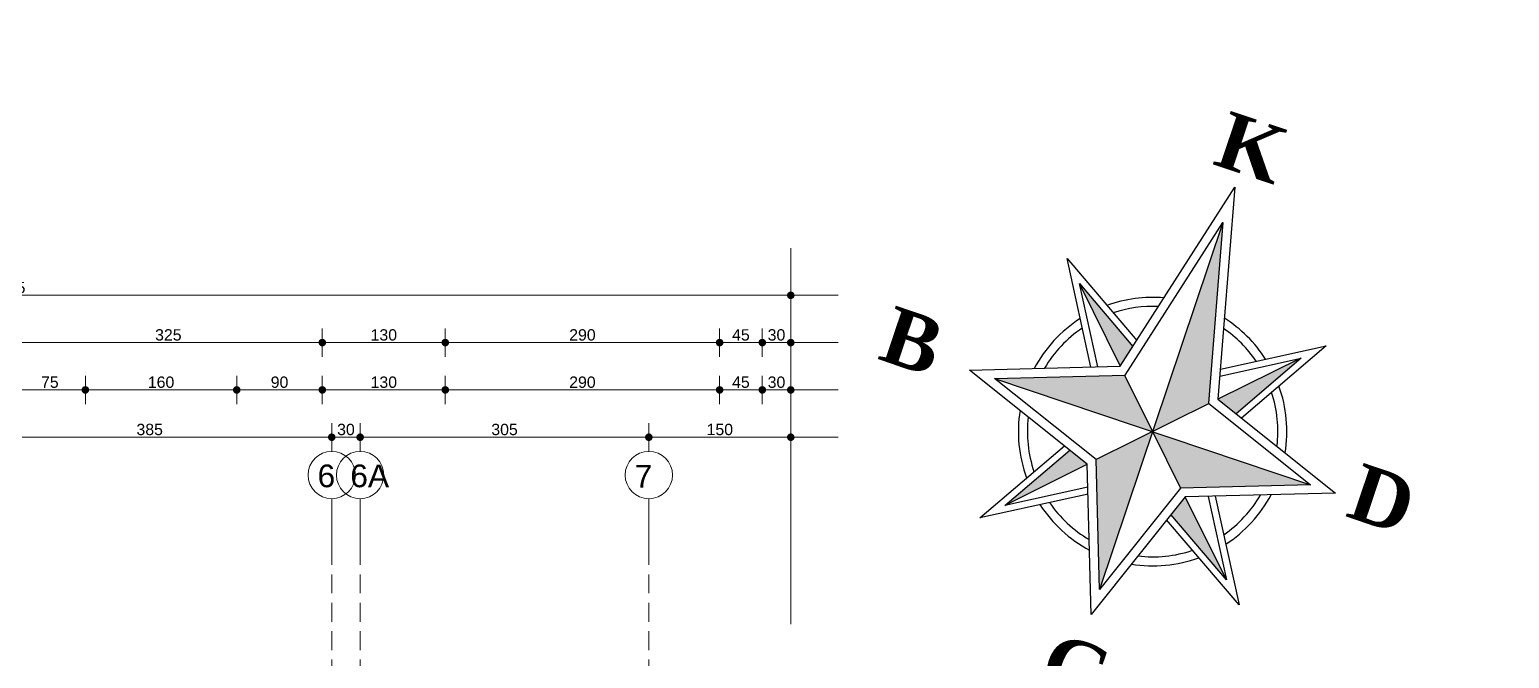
# Model space of a CAD drawing. Header units: millimetres. Extents: x 38129 to 72024, y -56282 to 16512.
# Drawn here: x 54813 to 56377, y -43023 to -42358 of the extents above; entities that cross this region are included whole.
import ezdxf

# ---------------------------------------------------------------- set-up
doc = ezdxf.new("R2010")
doc.units = ezdxf.units.MM
doc.linetypes.add('HIDDEN', pattern=[0.375, 0.25, -0.125])
for name, color, linetype, lineweight in [('AKS', 55, 'HIDDEN', 0), ('DIŞÖLÇÜ', 37, 'Continuous', 0), ('DÖŞEME', 4, 'Continuous', 15), ('dışölçü', 32, 'Continuous', 25)]:
    doc.layers.add(name, color=color, linetype=linetype, lineweight=lineweight)
doc.styles.add('icdisolcu_yazi', font='arial.ttf')
doc.styles.add('MALİ1', font='timesbd.ttf')
doc.styles.get("Standard").update_dxf_attribs({"font": 'arial.ttf'})
doc.dimstyles.new('İç Ölçü', dxfattribs={"dimtxt": 12, "dimasz": 8, "dimexe": 5, "dimexo": 0, "dimgap": 2, "dimtad": 1, "dimdec": 0, "dimzin": 12, "dimdsep": 46, "dimtxsty": 'icdisolcu_yazi', "dimblk": 'DOT', "dimcen": 8, "dimdle": 5, "dimclrd": 256, "dimclre": 256, "dimclrt": 7, "dimadec": 0, "dimazin": 3, "dimtfac": 1, "dimtdec": 0, "dimtix": 1, "dimtmove": 2, "dimatfit": 3, "dimldrblk": 'DOT', "dimfxl": 0, "dimtolj": 1, "dimtzin": 0, "dimlwd": -1, "dimlwe": -1, "dimarcsym": 0})

# ---------------------------------------------------------------- blocks, each defined once
blk = doc.blocks.new('KUZEY İŞARETİ')
at = {"layer": 'DÖŞEME'}
h = blk.add_hatch(color=256, dxfattribs=at)
h.paths.add_polyline_path([(0, -74.01), (-19.77, -19.77), (0, 0)])
h.paths.add_polyline_path([(74.01, 0), (19.77, -19.77), (0, 0)])
h.paths.add_polyline_path([(19.59, 19.59), (0, 0), (0, 97.96)])
h.paths.add_polyline_path([(-74.01, 0), (-19.77, 19.77), (0, 0)])
h = blk.add_hatch(color=256, dxfattribs=at)
h.paths.add_polyline_path([(-51.67, -51.83), (-32.27, -19.48), (-22.9, -22.9)])
h.paths.add_polyline_path([(51.84, -51.76), (19.46, -32.33), (22.9, -22.9)])
h.paths.add_polyline_path([(32.6, 19.36), (22.9, 22.9), (52.03, 51.88), (52.15, 51.95)])
h.paths.add_polyline_path([(-22.9, 22.9), (-51.67, 51.83), (-51.75, 51.95), (-20.35, 33.11)])
for p, q in [((0, 97.96), (0, -74.01)), ((-51.67, 51.83), (-22.9, 22.9)), ((52.03, 51.88), (22.9, 22.9)), ((19.77, 19.77), (-19.77, -19.77)), ((-19.77, 19.77), (0, 0)), ((-74.01, 0), (74.01, 0)), ((0, 0), (19.77, -19.77)), ((-51.67, -51.83), (-22.9, -22.9)), ((51.84, -51.76), (22.9, -22.9))]:
    blk.add_line(p, q)
for points in [[(-22.9, 22.9), (0, 114.49), (22.9, 22.9), (85.73, 0), (22.9, -22.9), (0, -85.73), (-22.9, -22.9), (-85.73, 0)], [(-19.52, 19.86), (0, 97.96), (19.52, 19.86), (74.01, 0), (19.77, -19.77), (0, -74.01), (-19.77, -19.77), (-74.01, 0)]]:
    blk.add_lwpolyline(points, close=True)
for points in [[(-35.15, 18.44), (-60.52, 60.72), (-19.58, 36.16)], [(19.64, 35.95), (60.92, 60.72), (35.48, 18.31)], [(-32.27, 19.48), (-51.75, 51.95), (-20.35, 33.11)], [(20.4, 32.9), (52.15, 51.95), (32.6, 19.36)], [(-18.34, -35.41), (-60.52, -60.72), (-35.15, -18.44)], [(-19.39, -32.53), (-51.75, -51.95), (-32.27, -19.48)], [(35.48, -18.31), (60.92, -60.72), (18.41, -35.21)], [(32.6, -19.36), (52.15, -51.95), (19.46, -32.33)]]:
    blk.add_lwpolyline(points)
for radius, start, end in [(59.62, 103.72159, 128.48425), (55.61, 105.91894, 126.92698), (59.62, 51.30105, 76.27841), (55.61, 52.84041, 74.08106), (59.62, 141.22955, 170.53007), (55.61, 142.76296, 168.1645), (55.61, 11.8355, 36.84936), (59.62, 9.46993, 38.41262), (59.62, 189.46993, 218.77045), (55.61, 191.8355, 217.23704), (55.61, 323.15064, 348.1645), (59.62, 321.58738, 350.53007), (55.61, 233.07302, 258.1645), (55.61, 281.8355, 307.15959), (59.62, 231.51575, 260.53007), (59.62, 279.46993, 308.69895)]:
    blk.add_arc((0, 0), radius, start, end)
at = {"style": 'MALİ1'}
for s, p in [('K', (-13.15, 121.07)), ('B', (-126.55, -8.33)), ('D', (92.59, -8.33)), ('G', (-13.15, -123.15))]:
    blk.add_text(s, height=25, dxfattribs=at).set_placement(p)
blk = doc.blocks.new('_Dot')
at = {"color": 0, "lineweight": -2}
blk.add_line((-0.5, 0), (-1, 0), dxfattribs=at)
at = {"color": 0, "lineweight": 30, "const_width": 0.5}
blk.add_lwpolyline([(-0.25, 0, 1), (0.25, 0, 1)], format="xyb", close=True, dxfattribs=at)
blk = doc.blocks.new('*D1873')
at = {"layer": 'Defpoints', "color": 0, "lineweight": 120, "transparency": 16777216}
for p in [(54747.8, -42788.7), (55132.6, -42788.7), (55132.6, -42788.7)]:
    blk.add_point(p, dxfattribs=at)
at = {"layer": 'DIŞÖLÇÜ', "transparency": 16777216}
for p, q in [((54747.8, -42788.7), (54747.8, -42783.7)), ((55132.6, -42788.7), (55132.6, -42783.7))]:
    blk.add_line(p, q, dxfattribs=at)
at = {"layer": 'DIŞÖLÇÜ', "linetype": 'Continuous', "transparency": 16777216}
blk.add_line((54755.8, -42788.7), (55124.6, -42788.7), dxfattribs=at)
at = {"layer": 'DIŞÖLÇÜ', "transparency": 16777216, "xscale": 8, "yscale": 8, "zscale": 8, "rotation": 180}
blk.add_blockref('_Dot', (54747.8, -42788.7), dxfattribs=at)
at = {"layer": 'DIŞÖLÇÜ', "transparency": 16777216, "xscale": 8, "yscale": 8, "zscale": 8}
blk.add_blockref('_Dot', (55132.6, -42788.7), dxfattribs=at)
at = {"layer": 'DIŞÖLÇÜ', "color": 7, "transparency": 16777216, "insert": (54940.2, -42780.6), "char_height": 12, "attachment_point": 5, "style": 'icdisolcu_yazi'}
blk.add_mtext('\\A1;385', dxfattribs=at)
blk = doc.blocks.new('*D1874')
at = {"layer": 'Defpoints', "color": 0, "lineweight": 120, "transparency": 16777216}
for p in [(55162.6, -42788.7), (55467.7, -42788.7), (55467.7, -42788.7)]:
    blk.add_point(p, dxfattribs=at)
at = {"layer": 'DIŞÖLÇÜ', "transparency": 16777216}
for p, q in [((55162.6, -42788.7), (55162.6, -42783.7)), ((55467.7, -42788.7), (55467.7, -42783.7))]:
    blk.add_line(p, q, dxfattribs=at)
at = {"layer": 'DIŞÖLÇÜ', "linetype": 'Continuous', "transparency": 16777216}
blk.add_line((55170.6, -42788.7), (55459.7, -42788.7), dxfattribs=at)
at = {"layer": 'DIŞÖLÇÜ', "transparency": 16777216, "xscale": 8, "yscale": 8, "zscale": 8, "rotation": 180}
blk.add_blockref('_Dot', (55162.6, -42788.7), dxfattribs=at)
at = {"layer": 'DIŞÖLÇÜ', "transparency": 16777216, "xscale": 8, "yscale": 8, "zscale": 8}
blk.add_blockref('_Dot', (55467.7, -42788.7), dxfattribs=at)
at = {"layer": 'DIŞÖLÇÜ', "color": 7, "transparency": 16777216, "insert": (55315.2, -42780.6), "char_height": 12, "attachment_point": 5, "style": 'icdisolcu_yazi'}
blk.add_mtext('\\A1;305', dxfattribs=at)
blk = doc.blocks.new('*D1875')
at = {"layer": 'Defpoints', "color": 0, "lineweight": 120, "transparency": 16777216}
for p in [(55467.7, -42788.7), (55617.7, -42788.7), (55617.7, -42788.7)]:
    blk.add_point(p, dxfattribs=at)
at = {"layer": 'DIŞÖLÇÜ', "transparency": 16777216}
for p, q in [((55467.7, -42788.7), (55467.7, -42783.7)), ((55617.7, -42788.7), (55617.7, -42783.7))]:
    blk.add_line(p, q, dxfattribs=at)
at = {"layer": 'DIŞÖLÇÜ', "linetype": 'Continuous', "transparency": 16777216}
blk.add_line((55475.7, -42788.7), (55609.7, -42788.7), dxfattribs=at)
at = {"layer": 'DIŞÖLÇÜ', "transparency": 16777216, "xscale": 8, "yscale": 8, "zscale": 8, "rotation": 180}
blk.add_blockref('_Dot', (55467.7, -42788.7), dxfattribs=at)
at = {"layer": 'DIŞÖLÇÜ', "transparency": 16777216, "xscale": 8, "yscale": 8, "zscale": 8}
blk.add_blockref('_Dot', (55617.7, -42788.7), dxfattribs=at)
at = {"layer": 'DIŞÖLÇÜ', "color": 7, "transparency": 16777216, "insert": (55542.7, -42780.6), "char_height": 12, "attachment_point": 5, "style": 'icdisolcu_yazi'}
blk.add_mtext('\\A1;150', dxfattribs=at)
blk = doc.blocks.new('*D1910')
at = {"layer": 'Defpoints', "color": 0, "lineweight": 120, "transparency": 16777216}
for p in [(54797.2, -42738.7), (54872.2, -42738.7), (54872.2, -42738.7)]:
    blk.add_point(p, dxfattribs=at)
at = {"layer": 'DIŞÖLÇÜ', "transparency": 16777216}
for p, q in [((54797.2, -42738.7), (54797.2, -42733.7)), ((54872.2, -42738.7), (54872.2, -42733.7))]:
    blk.add_line(p, q, dxfattribs=at)
at = {"layer": 'DIŞÖLÇÜ', "linetype": 'Continuous', "transparency": 16777216}
blk.add_line((54805.2, -42738.7), (54864.2, -42738.7), dxfattribs=at)
at = {"layer": 'DIŞÖLÇÜ', "transparency": 16777216, "xscale": 8, "yscale": 8, "zscale": 8, "rotation": 180}
blk.add_blockref('_Dot', (54797.2, -42738.7), dxfattribs=at)
at = {"layer": 'DIŞÖLÇÜ', "transparency": 16777216, "xscale": 8, "yscale": 8, "zscale": 8}
blk.add_blockref('_Dot', (54872.2, -42738.7), dxfattribs=at)
at = {"layer": 'DIŞÖLÇÜ', "color": 7, "transparency": 16777216, "insert": (54834.7, -42730.6), "char_height": 12, "attachment_point": 5, "style": 'icdisolcu_yazi'}
blk.add_mtext('\\A1;75', dxfattribs=at)
blk = doc.blocks.new('*D1911')
at = {"layer": 'Defpoints', "color": 0, "lineweight": 120, "transparency": 16777216}
for p in [(54872.2, -42738.7), (55032.2, -42738.7), (55032.2, -42738.7)]:
    blk.add_point(p, dxfattribs=at)
at = {"layer": 'DIŞÖLÇÜ', "transparency": 16777216}
for p, q in [((54872.2, -42738.7), (54872.2, -42733.7)), ((55032.2, -42738.7), (55032.2, -42733.7))]:
    blk.add_line(p, q, dxfattribs=at)
at = {"layer": 'DIŞÖLÇÜ', "linetype": 'Continuous', "transparency": 16777216}
blk.add_line((54880.2, -42738.7), (55024.2, -42738.7), dxfattribs=at)
at = {"layer": 'DIŞÖLÇÜ', "transparency": 16777216, "xscale": 8, "yscale": 8, "zscale": 8, "rotation": 180}
blk.add_blockref('_Dot', (54872.2, -42738.7), dxfattribs=at)
at = {"layer": 'DIŞÖLÇÜ', "transparency": 16777216, "xscale": 8, "yscale": 8, "zscale": 8}
blk.add_blockref('_Dot', (55032.2, -42738.7), dxfattribs=at)
at = {"layer": 'DIŞÖLÇÜ', "color": 7, "transparency": 16777216, "insert": (54952.2, -42730.6), "char_height": 12, "attachment_point": 5, "style": 'icdisolcu_yazi'}
blk.add_mtext('\\A1;160', dxfattribs=at)
blk = doc.blocks.new('*D1912')
at = {"layer": 'Defpoints', "color": 0, "lineweight": 120, "transparency": 16777216}
for p in [(55032.2, -42738.7), (55122.6, -42738.7), (55122.6, -42738.7)]:
    blk.add_point(p, dxfattribs=at)
at = {"layer": 'DIŞÖLÇÜ', "transparency": 16777216}
for p, q in [((55032.2, -42738.7), (55032.2, -42733.7)), ((55122.6, -42738.7), (55122.6, -42733.7))]:
    blk.add_line(p, q, dxfattribs=at)
at = {"layer": 'DIŞÖLÇÜ', "linetype": 'Continuous', "transparency": 16777216}
blk.add_line((55040.2, -42738.7), (55114.6, -42738.7), dxfattribs=at)
at = {"layer": 'DIŞÖLÇÜ', "transparency": 16777216, "xscale": 8, "yscale": 8, "zscale": 8, "rotation": 180}
blk.add_blockref('_Dot', (55032.2, -42738.7), dxfattribs=at)
at = {"layer": 'DIŞÖLÇÜ', "transparency": 16777216, "xscale": 8, "yscale": 8, "zscale": 8}
blk.add_blockref('_Dot', (55122.6, -42738.7), dxfattribs=at)
at = {"layer": 'DIŞÖLÇÜ', "color": 7, "transparency": 16777216, "insert": (55077.4, -42730.6), "char_height": 12, "attachment_point": 5, "style": 'icdisolcu_yazi'}
blk.add_mtext('\\A1;90', dxfattribs=at)
blk = doc.blocks.new('*D1913')
at = {"layer": 'Defpoints', "color": 0, "lineweight": 120, "transparency": 16777216}
for p in [(55122.6, -42738.7), (55252.6, -42738.7), (55252.6, -42738.7)]:
    blk.add_point(p, dxfattribs=at)
at = {"layer": 'DIŞÖLÇÜ', "transparency": 16777216}
for p, q in [((55122.6, -42738.7), (55122.6, -42733.7)), ((55252.6, -42738.7), (55252.6, -42733.7))]:
    blk.add_line(p, q, dxfattribs=at)
at = {"layer": 'DIŞÖLÇÜ', "linetype": 'Continuous', "transparency": 16777216}
blk.add_line((55130.6, -42738.7), (55244.6, -42738.7), dxfattribs=at)
at = {"layer": 'DIŞÖLÇÜ', "transparency": 16777216, "xscale": 8, "yscale": 8, "zscale": 8, "rotation": 180}
blk.add_blockref('_Dot', (55122.6, -42738.7), dxfattribs=at)
at = {"layer": 'DIŞÖLÇÜ', "transparency": 16777216, "xscale": 8, "yscale": 8, "zscale": 8}
blk.add_blockref('_Dot', (55252.6, -42738.7), dxfattribs=at)
at = {"layer": 'DIŞÖLÇÜ', "color": 7, "transparency": 16777216, "insert": (55187.6, -42730.6), "char_height": 12, "attachment_point": 5, "style": 'icdisolcu_yazi'}
blk.add_mtext('\\A1;130', dxfattribs=at)
blk = doc.blocks.new('*D1914')
at = {"layer": 'Defpoints', "color": 0, "lineweight": 120, "transparency": 16777216}
for p in [(55252.6, -42738.7), (55542.5, -42738.7), (55542.5, -42738.7)]:
    blk.add_point(p, dxfattribs=at)
at = {"layer": 'DIŞÖLÇÜ', "transparency": 16777216}
for p, q in [((55252.6, -42738.7), (55252.6, -42733.7)), ((55542.5, -42738.7), (55542.5, -42733.7))]:
    blk.add_line(p, q, dxfattribs=at)
at = {"layer": 'DIŞÖLÇÜ', "linetype": 'Continuous', "transparency": 16777216}
blk.add_line((55260.6, -42738.7), (55534.5, -42738.7), dxfattribs=at)
at = {"layer": 'DIŞÖLÇÜ', "transparency": 16777216, "xscale": 8, "yscale": 8, "zscale": 8, "rotation": 180}
blk.add_blockref('_Dot', (55252.6, -42738.7), dxfattribs=at)
at = {"layer": 'DIŞÖLÇÜ', "transparency": 16777216, "xscale": 8, "yscale": 8, "zscale": 8}
blk.add_blockref('_Dot', (55542.5, -42738.7), dxfattribs=at)
at = {"layer": 'DIŞÖLÇÜ', "color": 7, "transparency": 16777216, "insert": (55397.5, -42730.6), "char_height": 12, "attachment_point": 5, "style": 'icdisolcu_yazi'}
blk.add_mtext('\\A1;290', dxfattribs=at)
blk = doc.blocks.new('*D1915')
at = {"layer": 'Defpoints', "color": 0, "lineweight": 120, "transparency": 16777216}
for p in [(55542.5, -42738.7), (55587.6, -42738.7), (55587.6, -42738.7)]:
    blk.add_point(p, dxfattribs=at)
at = {"layer": 'DIŞÖLÇÜ', "transparency": 16777216}
for p, q in [((55542.5, -42738.7), (55542.5, -42733.7)), ((55587.6, -42738.7), (55587.6, -42733.7))]:
    blk.add_line(p, q, dxfattribs=at)
at = {"layer": 'DIŞÖLÇÜ', "linetype": 'Continuous', "transparency": 16777216}
blk.add_line((55550.5, -42738.7), (55579.6, -42738.7), dxfattribs=at)
at = {"layer": 'DIŞÖLÇÜ', "transparency": 16777216, "xscale": 8, "yscale": 8, "zscale": 8, "rotation": 180}
blk.add_blockref('_Dot', (55542.5, -42738.7), dxfattribs=at)
at = {"layer": 'DIŞÖLÇÜ', "transparency": 16777216, "xscale": 8, "yscale": 8, "zscale": 8}
blk.add_blockref('_Dot', (55587.6, -42738.7), dxfattribs=at)
at = {"layer": 'DIŞÖLÇÜ', "color": 7, "transparency": 16777216, "insert": (55565, -42730.6), "char_height": 12, "attachment_point": 5, "style": 'icdisolcu_yazi'}
blk.add_mtext('\\A1;45', dxfattribs=at)
blk = doc.blocks.new('*D1916')
at = {"layer": 'Defpoints', "color": 0, "lineweight": 120, "transparency": 16777216}
for p in [(55587.6, -42738.7), (55617.7, -42738.7), (55617.7, -42738.7)]:
    blk.add_point(p, dxfattribs=at)
at = {"layer": 'DIŞÖLÇÜ', "transparency": 16777216}
for p, q in [((55587.6, -42738.7), (55587.6, -42733.7)), ((55617.7, -42738.7), (55617.7, -42733.7))]:
    blk.add_line(p, q, dxfattribs=at)
at = {"layer": 'DIŞÖLÇÜ', "linetype": 'Continuous', "transparency": 16777216}
blk.add_line((55595.6, -42738.7), (55609.7, -42738.7), dxfattribs=at)
at = {"layer": 'DIŞÖLÇÜ', "transparency": 16777216, "xscale": 8, "yscale": 8, "zscale": 8, "rotation": 180}
blk.add_blockref('_Dot', (55587.6, -42738.7), dxfattribs=at)
at = {"layer": 'DIŞÖLÇÜ', "transparency": 16777216, "xscale": 8, "yscale": 8, "zscale": 8}
blk.add_blockref('_Dot', (55617.7, -42738.7), dxfattribs=at)
at = {"layer": 'DIŞÖLÇÜ', "color": 7, "transparency": 16777216, "insert": (55602.6, -42730.6), "char_height": 12, "attachment_point": 5, "style": 'icdisolcu_yazi'}
blk.add_mtext('\\A1;30', dxfattribs=at)
blk = doc.blocks.new('*D1917')
at = {"layer": 'Defpoints', "color": 0, "lineweight": 120, "transparency": 16777216}
for p in [(55587.6, -42688.7), (55587.6, -42688.7), (55617.7, -42688.7)]:
    blk.add_point(p, dxfattribs=at)
at = {"layer": 'DIŞÖLÇÜ', "transparency": 16777216}
for p, q in [((55587.6, -42688.7), (55587.6, -42683.7)), ((55617.7, -42688.7), (55617.7, -42683.7))]:
    blk.add_line(p, q, dxfattribs=at)
at = {"layer": 'DIŞÖLÇÜ', "linetype": 'Continuous', "transparency": 16777216}
blk.add_line((55609.7, -42688.7), (55595.6, -42688.7), dxfattribs=at)
at = {"layer": 'DIŞÖLÇÜ', "transparency": 16777216, "xscale": 8, "yscale": 8, "zscale": 8, "rotation": 180}
blk.add_blockref('_Dot', (55587.6, -42688.7), dxfattribs=at)
at = {"layer": 'DIŞÖLÇÜ', "transparency": 16777216, "xscale": 8, "yscale": 8, "zscale": 8}
blk.add_blockref('_Dot', (55617.7, -42688.7), dxfattribs=at)
at = {"layer": 'DIŞÖLÇÜ', "color": 7, "transparency": 16777216, "insert": (55602.6, -42680.6), "char_height": 12, "attachment_point": 5, "style": 'icdisolcu_yazi'}
blk.add_mtext('\\A1;30', dxfattribs=at)
blk = doc.blocks.new('*D1918')
at = {"layer": 'Defpoints', "color": 0, "lineweight": 120, "transparency": 16777216}
for p in [(55542.5, -42688.7), (55542.5, -42688.7), (55587.6, -42688.7)]:
    blk.add_point(p, dxfattribs=at)
at = {"layer": 'DIŞÖLÇÜ', "transparency": 16777216}
for p, q in [((55542.5, -42688.7), (55542.5, -42683.7)), ((55587.6, -42688.7), (55587.6, -42683.7))]:
    blk.add_line(p, q, dxfattribs=at)
at = {"layer": 'DIŞÖLÇÜ', "linetype": 'Continuous', "transparency": 16777216}
blk.add_line((55579.6, -42688.7), (55550.5, -42688.7), dxfattribs=at)
at = {"layer": 'DIŞÖLÇÜ', "transparency": 16777216, "xscale": 8, "yscale": 8, "zscale": 8, "rotation": 180}
blk.add_blockref('_Dot', (55542.5, -42688.7), dxfattribs=at)
at = {"layer": 'DIŞÖLÇÜ', "transparency": 16777216, "xscale": 8, "yscale": 8, "zscale": 8}
blk.add_blockref('_Dot', (55587.6, -42688.7), dxfattribs=at)
at = {"layer": 'DIŞÖLÇÜ', "color": 7, "transparency": 16777216, "insert": (55565, -42680.6), "char_height": 12, "attachment_point": 5, "style": 'icdisolcu_yazi'}
blk.add_mtext('\\A1;45', dxfattribs=at)
blk = doc.blocks.new('*D1919')
at = {"layer": 'Defpoints', "color": 0, "lineweight": 120, "transparency": 16777216}
for p in [(55252.6, -42688.7), (55252.6, -42688.7), (55542.5, -42688.7)]:
    blk.add_point(p, dxfattribs=at)
at = {"layer": 'DIŞÖLÇÜ', "transparency": 16777216}
for p, q in [((55252.6, -42688.7), (55252.6, -42683.7)), ((55542.5, -42688.7), (55542.5, -42683.7))]:
    blk.add_line(p, q, dxfattribs=at)
at = {"layer": 'DIŞÖLÇÜ', "linetype": 'Continuous', "transparency": 16777216}
blk.add_line((55534.5, -42688.7), (55260.6, -42688.7), dxfattribs=at)
at = {"layer": 'DIŞÖLÇÜ', "transparency": 16777216, "xscale": 8, "yscale": 8, "zscale": 8, "rotation": 180}
blk.add_blockref('_Dot', (55252.6, -42688.7), dxfattribs=at)
at = {"layer": 'DIŞÖLÇÜ', "transparency": 16777216, "xscale": 8, "yscale": 8, "zscale": 8}
blk.add_blockref('_Dot', (55542.5, -42688.7), dxfattribs=at)
at = {"layer": 'DIŞÖLÇÜ', "color": 7, "transparency": 16777216, "insert": (55397.5, -42680.6), "char_height": 12, "attachment_point": 5, "style": 'icdisolcu_yazi'}
blk.add_mtext('\\A1;290', dxfattribs=at)
blk = doc.blocks.new('*D1920')
at = {"layer": 'Defpoints', "color": 0, "lineweight": 120, "transparency": 16777216}
for p in [(55122.6, -42688.7), (55122.6, -42688.7), (55252.6, -42688.7)]:
    blk.add_point(p, dxfattribs=at)
at = {"layer": 'DIŞÖLÇÜ', "transparency": 16777216}
for p, q in [((55122.6, -42688.7), (55122.6, -42683.7)), ((55252.6, -42688.7), (55252.6, -42683.7))]:
    blk.add_line(p, q, dxfattribs=at)
at = {"layer": 'DIŞÖLÇÜ', "linetype": 'Continuous', "transparency": 16777216}
blk.add_line((55244.6, -42688.7), (55130.6, -42688.7), dxfattribs=at)
at = {"layer": 'DIŞÖLÇÜ', "transparency": 16777216, "xscale": 8, "yscale": 8, "zscale": 8, "rotation": 180}
blk.add_blockref('_Dot', (55122.6, -42688.7), dxfattribs=at)
at = {"layer": 'DIŞÖLÇÜ', "transparency": 16777216, "xscale": 8, "yscale": 8, "zscale": 8}
blk.add_blockref('_Dot', (55252.6, -42688.7), dxfattribs=at)
at = {"layer": 'DIŞÖLÇÜ', "color": 7, "transparency": 16777216, "insert": (55187.6, -42680.6), "char_height": 12, "attachment_point": 5, "style": 'icdisolcu_yazi'}
blk.add_mtext('\\A1;130', dxfattribs=at)
blk = doc.blocks.new('*D1921')
at = {"layer": 'Defpoints', "color": 0, "lineweight": 120, "transparency": 16777216}
for p in [(54797.2, -42688.7), (54797.2, -42688.7), (55122.6, -42688.7)]:
    blk.add_point(p, dxfattribs=at)
at = {"layer": 'DIŞÖLÇÜ', "transparency": 16777216}
for p, q in [((54797.2, -42688.7), (54797.2, -42683.7)), ((55122.6, -42688.7), (55122.6, -42683.7))]:
    blk.add_line(p, q, dxfattribs=at)
at = {"layer": 'DIŞÖLÇÜ', "linetype": 'Continuous', "transparency": 16777216}
blk.add_line((55114.6, -42688.7), (54805.2, -42688.7), dxfattribs=at)
at = {"layer": 'DIŞÖLÇÜ', "transparency": 16777216, "xscale": 8, "yscale": 8, "zscale": 8, "rotation": 180}
blk.add_blockref('_Dot', (54797.2, -42688.7), dxfattribs=at)
at = {"layer": 'DIŞÖLÇÜ', "transparency": 16777216, "xscale": 8, "yscale": 8, "zscale": 8}
blk.add_blockref('_Dot', (55122.6, -42688.7), dxfattribs=at)
at = {"layer": 'DIŞÖLÇÜ', "color": 7, "transparency": 16777216, "insert": (54959.9, -42680.6), "char_height": 12, "attachment_point": 5, "style": 'icdisolcu_yazi'}
blk.add_mtext('\\A1;325', dxfattribs=at)
blk = doc.blocks.new('*D1924')
at = {"layer": 'Defpoints', "color": 0, "lineweight": 120, "transparency": 16777216}
for p in [(53962.6, -42638.7), (55617.7, -42638.7), (55617.7, -42638.7)]:
    blk.add_point(p, dxfattribs=at)
at = {"layer": 'DIŞÖLÇÜ', "transparency": 16777216}
for p, q in [((53962.6, -42638.7), (53962.6, -42633.7)), ((55617.7, -42638.7), (55617.7, -42633.7))]:
    blk.add_line(p, q, dxfattribs=at)
at = {"layer": 'DIŞÖLÇÜ', "linetype": 'Continuous', "transparency": 16777216}
blk.add_line((53970.6, -42638.7), (55609.7, -42638.7), dxfattribs=at)
at = {"layer": 'DIŞÖLÇÜ', "transparency": 16777216, "xscale": 8, "yscale": 8, "zscale": 8, "rotation": 180}
blk.add_blockref('_Dot', (53962.6, -42638.7), dxfattribs=at)
at = {"layer": 'DIŞÖLÇÜ', "transparency": 16777216, "xscale": 8, "yscale": 8, "zscale": 8}
blk.add_blockref('_Dot', (55617.7, -42638.7), dxfattribs=at)
at = {"layer": 'DIŞÖLÇÜ', "color": 7, "transparency": 16777216, "insert": (54790.2, -42630.6), "char_height": 12, "attachment_point": 5, "style": 'icdisolcu_yazi'}
blk.add_mtext('\\A1;1655', dxfattribs=at)
blk = doc.blocks.new('*D2183')
at = {"layer": 'Defpoints', "color": 0, "lineweight": 120, "transparency": 16777216}
for p in [(55132.6, -42788.7), (55162.6, -42788.7), (55162.6, -42788.7)]:
    blk.add_point(p, dxfattribs=at)
at = {"layer": 'DIŞÖLÇÜ', "transparency": 16777216}
for p, q in [((55132.6, -42788.7), (55132.6, -42783.7)), ((55162.6, -42788.7), (55162.6, -42783.7))]:
    blk.add_line(p, q, dxfattribs=at)
at = {"layer": 'DIŞÖLÇÜ', "linetype": 'Continuous', "transparency": 16777216}
blk.add_line((55140.6, -42788.7), (55154.6, -42788.7), dxfattribs=at)
at = {"layer": 'DIŞÖLÇÜ', "transparency": 16777216, "xscale": 8, "yscale": 8, "zscale": 8, "rotation": 180}
blk.add_blockref('_Dot', (55132.6, -42788.7), dxfattribs=at)
at = {"layer": 'DIŞÖLÇÜ', "transparency": 16777216, "xscale": 8, "yscale": 8, "zscale": 8}
blk.add_blockref('_Dot', (55162.6, -42788.7), dxfattribs=at)
at = {"layer": 'DIŞÖLÇÜ', "color": 7, "transparency": 16777216, "insert": (55147.6, -42780.6), "char_height": 12, "attachment_point": 5, "style": 'icdisolcu_yazi'}
blk.add_mtext('\\A1;30', dxfattribs=at)

msp = doc.modelspace()

# ---------------------------------------------------------------- linework, layer by layer
at = {"layer": 'AKS', "ltscale": 80}
for p, q in [((55132.6, -42903.7), (55132.6, -44153.3)), ((55162.6, -42903.7), (55162.6, -45280.4)), ((55467.7, -42903.7), (55467.7, -45280.4))]:
    msp.add_line(p, q, dxfattribs=at)
at = {"layer": 'DIŞÖLÇÜ'}
for p, q in [((55617.7, -42588.7), (55617.7, -42986.5)), ((53912.6, -42638.7), (55667.7, -42638.7)), ((55122.6, -42673.7), (55122.6, -42703.7)), ((55252.6, -42673.7), (55252.6, -42703.7)), ((55542.5, -42673.7), (55542.5, -42703.7)), ((55587.6, -42673.7), (55587.6, -42703.7)), ((53912.6, -42688.7), (55667.7, -42688.7)), ((54872.2, -42723.7), (54872.2, -42753.7)), ((55032.2, -42723.7), (55032.2, -42753.7)), ((55122.6, -42723.7), (55122.6, -42753.7)), ((55252.6, -42723.7), (55252.6, -42753.7)), ((55542.5, -42723.7), (55542.5, -42753.7)), ((55587.6, -42723.7), (55587.6, -42753.7)), ((53912.6, -42738.7), (55667.7, -42738.7)), ((55132.6, -42773.7), (55132.6, -42803.7)), ((55162.6, -42773.7), (55162.6, -42803.7)), ((55467.7, -42773.7), (55467.7, -42803.7)), ((53912.6, -42788.7), (55667.7, -42788.7)), ((55132.6, -42853.7), (55132.6, -42903.7)), ((55132.6, -42853.7), (55132.6, -42903.7)), ((55162.6, -42853.7), (55162.6, -42903.7)), ((55162.6, -42853.7), (55162.6, -42903.7)), ((55467.7, -42853.7), (55467.7, -42903.7)), ((55467.7, -42853.7), (55467.7, -42903.7))]:
    msp.add_line(p, q, dxfattribs=at)
for centre in [(55132.6, -42828.7), (55162.6, -42828.7), (55467.7, -42828.7)]:
    msp.add_circle(centre, 25, dxfattribs=at)

# ---------------------------------------------------------------- block references
at = {"layer": 'dışölçü', "xscale": 2.379999999934821, "yscale": 2.379999999934821, "zscale": 2.379999999934821, "rotation": 341.4124835901688}
msp.add_blockref('KUZEY İŞARETİ', (56000.1, -42782.8), dxfattribs=at)

# ---------------------------------------------------------------- texts
at = {"layer": 'DIŞÖLÇÜ', "char_height": 24, "width": 425.623, "attachment_point": 7, "rotation": 360}
for s, insert in [('6', (55117.6, -42841.9)), ('6A', (55152.2, -42841.9)), ('7', (55452.7, -42841.9))]:
    msp.add_mtext(s, dxfattribs=dict(at, insert=insert))

# ---------------------------------------------------------------- dimensions: what is measured, and where the dimension line sits
at = {"layer": 'DIŞÖLÇÜ'}
for base, p1, p2, picture, middle in [((55617.7, -42638.7), (53962.6, -42638.7), (55617.7, -42638.7), '*D1924', (54790.2, -42630.6)), ((54797.2, -42688.7), (55122.6, -42688.7), (54797.2, -42688.7), '*D1921', (54959.9, -42680.6)), ((55122.6, -42688.7), (55252.6, -42688.7), (55122.6, -42688.7), '*D1920', (55187.6, -42680.6)), ((55252.6, -42688.7), (55542.5, -42688.7), (55252.6, -42688.7), '*D1919', (55397.5, -42680.6)), ((55542.5, -42688.7), (55587.6, -42688.7), (55542.5, -42688.7), '*D1918', (55565, -42680.6)), ((55587.6, -42688.7), (55617.7, -42688.7), (55587.6, -42688.7), '*D1917', (55602.6, -42680.6)), ((54872.2, -42738.7), (54797.2, -42738.7), (54872.2, -42738.7), '*D1910', (54834.7, -42730.6)), ((55032.2, -42738.7), (54872.2, -42738.7), (55032.2, -42738.7), '*D1911', (54952.2, -42730.6)), ((55122.6, -42738.7), (55032.2, -42738.7), (55122.6, -42738.7), '*D1912', (55077.4, -42730.6)), ((55252.6, -42738.7), (55122.6, -42738.7), (55252.6, -42738.7), '*D1913', (55187.6, -42730.6)), ((55542.5, -42738.7), (55252.6, -42738.7), (55542.5, -42738.7), '*D1914', (55397.5, -42730.6)), ((55587.6, -42738.7), (55542.5, -42738.7), (55587.6, -42738.7), '*D1915', (55565, -42730.6)), ((55617.7, -42738.7), (55587.6, -42738.7), (55617.7, -42738.7), '*D1916', (55602.6, -42730.6)), ((55132.6, -42788.7), (54747.8, -42788.7), (55132.6, -42788.7), '*D1873', (54940.2, -42780.6)), ((55162.6, -42788.7), (55132.6, -42788.7), (55162.6, -42788.7), '*D2183', (55147.6, -42780.6)), ((55467.7, -42788.7), (55162.6, -42788.7), (55467.7, -42788.7), '*D1874', (55315.2, -42780.6)), ((55617.7, -42788.7), (55467.7, -42788.7), (55617.7, -42788.7), '*D1875', (55542.7, -42780.6))]:
    dim = msp.add_linear_dim(base=base, p1=p1, p2=p2, dimstyle='İç Ölçü', dxfattribs=at)
    dim.commit()
    dim.dimension.update_dxf_attribs({"geometry": picture, "text_midpoint": middle})

doc.saveas('drawing.dxf')
